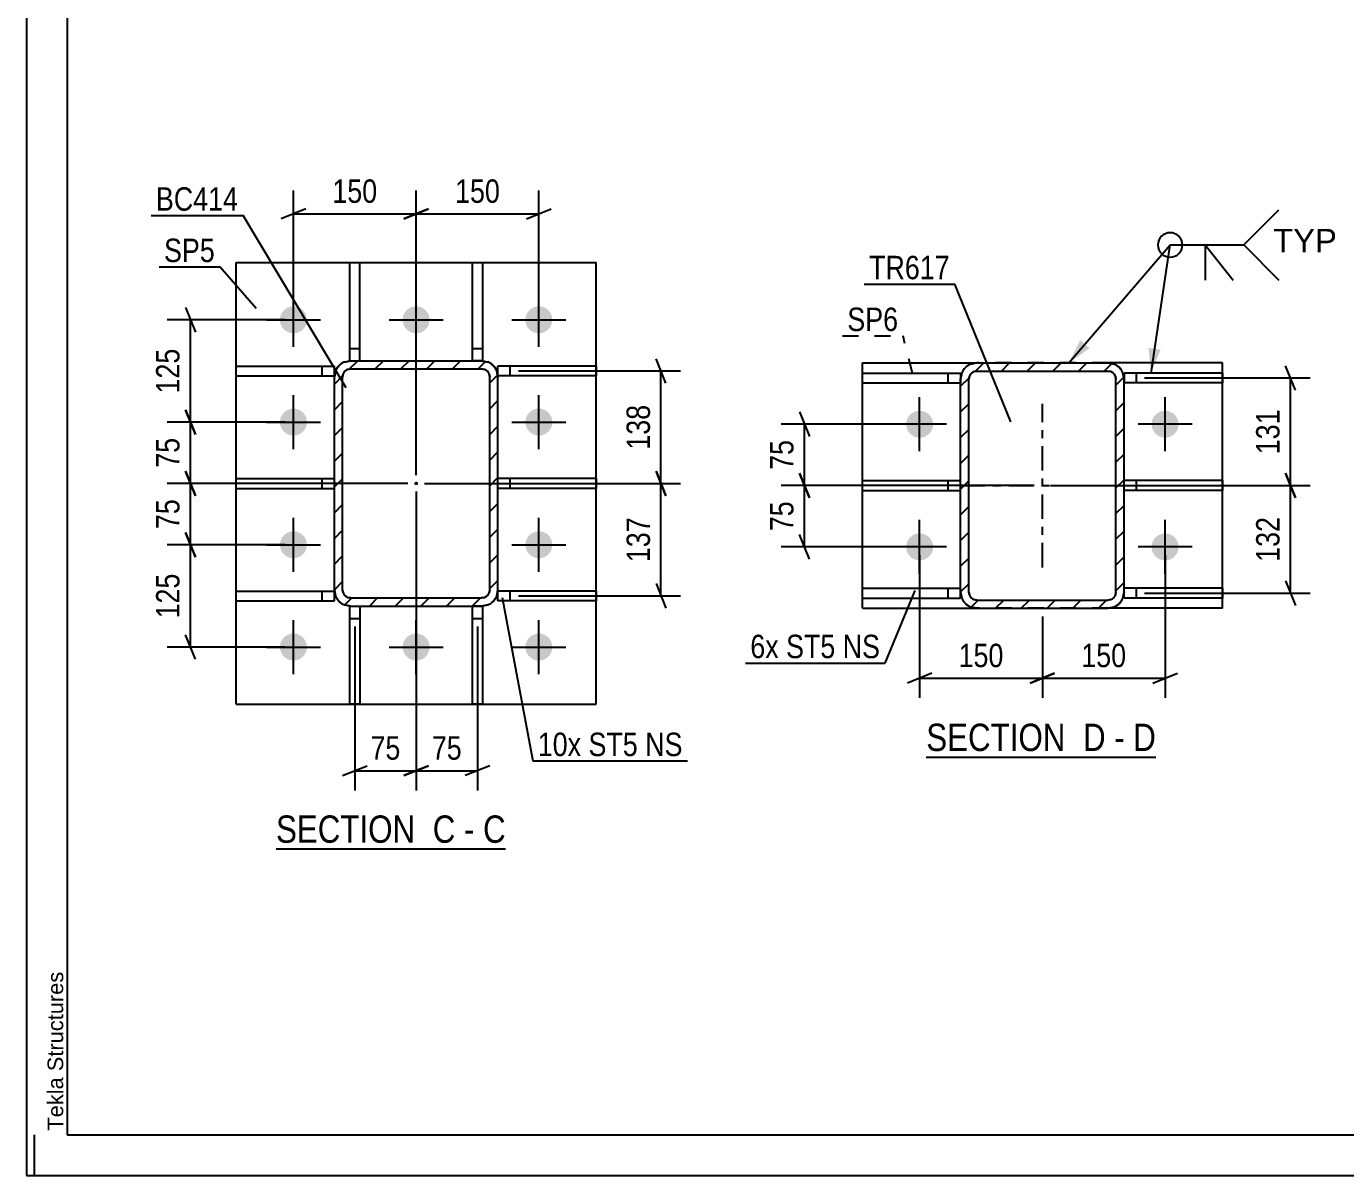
# Model space of a CAD drawing. Header units: millimetres. Extents: x -93 to 748, y -457 to 137.
# Drawn here: x -92.8 to 68.4, y -457 to -316.5 of the extents above; entities that cross this region are included whole.
import ezdxf

# ---------------------------------------------------------------- set-up
doc = ezdxf.new("R2010")
doc.units = ezdxf.units.MM
doc.linetypes.add('DXK_LINE_DOT2', pattern=[3.9198, 1.9599, -1.9599])
doc.linetypes.add('DXK_LINE_DOT3', pattern=[5.9187, 2.979, -0.9799, 0.9799, -0.9799])
doc.styles.add('Arial', font='ARIAL.TTF', dxfattribs={"height": 0.2})
doc.styles.add('Arial Narrow', font='ARIALN.TTF', dxfattribs={"height": 0.2})

# ---------------------------------------------------------------- blocks, each defined once
blk = doc.blocks.new('Unknown-761532223-1162')
at = {"color": 5, "linetype": 'Continuous'}
for p, q in [((-92.84, 136.96), (-92.84, -457.04)), ((-87.84, 131.96), (-87.84, -452.04)), ((-91.84, -457.04), (-91.84, -452.04)), ((-87.84, -452.04), (743.16, -452.04)), ((-92.84, -457.04), (748.16, -457.04))]:
    blk.add_line(p, q, dxfattribs=at)
at = {"color": 174, "linetype": 'Continuous', "style": 'Arial'}
blk.add_text('Tekla Structures', height=1.9102, rotation=90, dxfattribs=at).set_placement((-88.34, -451.54))
blk = doc.blocks.new('Unknown-761532223-14 - 4037')
at = {"color": 6, "linetype": 'Continuous'}
blk.add_line((-62.32, -417.1), (-34.25, -417.1), dxfattribs=at)
at = {"color": 0, "linetype": 'Continuous'}
for points in [[(-44.21, -416.35), (-44.21, -412.85), (-62.32, -412.85), (-62.32, -416.35)], [(-40.39, -416.35), (-40.39, -412.85), (-43.16, -412.85), (-43.16, -416.35)], [(-38.06, -416.35), (-38.06, -412.85), (-39.34, -412.85), (-39.34, -416.35)], [(-34.25, -416.35), (-34.25, -412.85), (-37.01, -412.85), (-37.01, -416.35)]]:
    blk.add_wipeout(points, dxfattribs=at)
at = {"color": 7, "linetype": 'Continuous', "style": 'Arial Narrow'}
for s, p in [('SECTION ', (-62.32, -416.35)), ('C', (-43.16, -416.35)), ('C', (-37.01, -416.35)), ('-', (-39.34, -416.35))]:
    blk.add_text(s, height=3.34, dxfattribs=at).set_placement(p)
blk = doc.blocks.new('Unknown-761532223-17 - 6185')
at = {"color": 6, "linetype": 'Continuous'}
blk.add_line((17.17, -405.88), (45.24, -405.88), dxfattribs=at)
at = {"color": 0, "linetype": 'Continuous'}
for points in [[(35.28, -405.13), (35.28, -401.63), (17.17, -401.63), (17.17, -405.13)], [(39.1, -405.13), (39.1, -401.63), (36.33, -401.63), (36.33, -405.13)], [(41.42, -405.13), (41.42, -401.63), (40.15, -401.63), (40.15, -405.13)], [(45.24, -405.13), (45.24, -401.63), (42.47, -401.63), (42.47, -405.13)]]:
    blk.add_wipeout(points, dxfattribs=at)
at = {"color": 7, "linetype": 'Continuous', "style": 'Arial Narrow'}
for s, p in [('SECTION ', (17.17, -405.13)), ('D', (36.33, -405.13)), ('D', (42.47, -405.13)), ('-', (40.15, -405.13))]:
    blk.add_text(s, height=3.34, dxfattribs=at).set_placement(p)
blk = doc.blocks.new('Part-761532223-4158 - 4037')
at = {"color": 2, "linetype": 'Continuous'}
for p, q in [((-23.19, -371.82), (-35.19, -371.82)), ((-23.19, -371.82), (-23.19, -373.02)), ((-23.19, -373.02), (-35.19, -373.02))]:
    blk.add_line(p, q, dxfattribs=at)
at = {"color": 7, "linetype": 'DXK_LINE_DOT2'}
for p, q in [((-35.19, -373.02), (-35.19, -371.82)), ((-33.69, -373.02), (-33.69, -371.82))]:
    blk.add_line(p, q, dxfattribs=at)
blk = doc.blocks.new('Bolt-761532223-4055 - 4037')
at = {"linetype": 'Continuous'}
for points in [[(-61.84, -352.42, -1), (-58.54, -352.42, -1)], [(-46.84, -352.42, -1), (-43.54, -352.42, -1)], [(-31.84, -352.42, -1), (-28.54, -352.42, -1)], [(-61.84, -364.92, -1), (-58.54, -364.92, -1)], [(-31.84, -364.92, -1), (-28.54, -364.92, -1)], [(-61.84, -379.92, -1), (-58.54, -379.92, -1)], [(-31.84, -379.92, -1), (-28.54, -379.92, -1)], [(-61.84, -392.42, -1), (-58.54, -392.42, -1)], [(-46.84, -392.42, -1), (-43.54, -392.42, -1)], [(-31.84, -392.42, -1), (-28.54, -392.42, -1)]]:
    blk.add_hatch(color=1, dxfattribs=at).paths.add_polyline_path(points)
at = {"color": 1, "linetype": 'Continuous'}
for p, q in [((-60.19, -355.72), (-60.19, -349.12)), ((-45.19, -355.72), (-45.19, -349.12)), ((-30.19, -355.72), (-30.19, -349.12)), ((-63.49, -352.42), (-56.89, -352.42)), ((-48.49, -352.42), (-41.89, -352.42)), ((-33.49, -352.42), (-26.89, -352.42)), ((-60.19, -368.22), (-60.19, -361.62)), ((-30.19, -368.22), (-30.19, -361.62)), ((-63.49, -364.92), (-56.89, -364.92)), ((-33.49, -364.92), (-26.89, -364.92)), ((-60.19, -383.22), (-60.19, -376.62)), ((-30.19, -383.22), (-30.19, -376.62)), ((-63.49, -379.92), (-56.89, -379.92)), ((-33.49, -379.92), (-26.89, -379.92)), ((-60.19, -395.72), (-60.19, -389.12)), ((-45.19, -395.72), (-45.19, -389.12)), ((-30.19, -395.72), (-30.19, -389.12)), ((-63.49, -392.42), (-56.89, -392.42)), ((-48.49, -392.42), (-41.89, -392.42)), ((-33.49, -392.42), (-26.89, -392.42))]:
    blk.add_line(p, q, dxfattribs=at)
blk = doc.blocks.new('Part-761532223-4153 - 4037')
at = {"color": 2, "linetype": 'Continuous'}
for p, q in [((-23.19, -358.07), (-35.19, -358.07)), ((-35.19, -359.27), (-35.19, -358.07)), ((-23.19, -359.27), (-35.19, -359.27)), ((-23.19, -358.07), (-23.19, -359.27))]:
    blk.add_line(p, q, dxfattribs=at)
at = {"color": 7, "linetype": 'DXK_LINE_DOT2'}
blk.add_line((-33.69, -359.27), (-33.69, -358.07), dxfattribs=at)
blk = doc.blocks.new('Part-761532223-4168 - 4037')
at = {"color": 2, "linetype": 'Continuous'}
for p, q in [((-67.19, -359.27), (-67.19, -358.07)), ((-67.19, -358.07), (-55.19, -358.07)), ((-67.19, -359.27), (-55.19, -359.27)), ((-55.19, -359.27), (-55.19, -358.07))]:
    blk.add_line(p, q, dxfattribs=at)
at = {"color": 7, "linetype": 'DXK_LINE_DOT2'}
blk.add_line((-56.69, -359.27), (-56.69, -358.07), dxfattribs=at)
blk = doc.blocks.new('Part-761532223-4096 - 4037')
at = {"color": 2, "linetype": 'Continuous'}
for p, q in [((-67.19, -399.42), (-67.19, -345.42)), ((-67.19, -345.42), (-23.19, -345.42)), ((-23.19, -399.42), (-23.19, -345.42)), ((-67.19, -399.42), (-23.19, -399.42))]:
    blk.add_line(p, q, dxfattribs=at)
blk = doc.blocks.new('Part-761532223-4148 - 4037')
at = {"color": 2, "linetype": 'Continuous'}
for p, q in [((-23.19, -385.57), (-35.19, -385.57)), ((-35.19, -386.77), (-35.19, -385.57)), ((-23.19, -386.77), (-35.19, -386.77)), ((-23.19, -385.57), (-23.19, -386.77))]:
    blk.add_line(p, q, dxfattribs=at)
at = {"color": 7, "linetype": 'DXK_LINE_DOT2'}
blk.add_line((-33.69, -386.77), (-33.69, -385.57), dxfattribs=at)
blk = doc.blocks.new('Part-761532223-4163 - 4037')
at = {"color": 2, "linetype": 'Continuous'}
for p, q in [((-67.19, -386.77), (-67.19, -385.57)), ((-67.19, -385.57), (-55.19, -385.57)), ((-67.19, -386.77), (-55.19, -386.77)), ((-55.19, -386.77), (-55.19, -385.57))]:
    blk.add_line(p, q, dxfattribs=at)
at = {"color": 7, "linetype": 'DXK_LINE_DOT2'}
blk.add_line((-56.69, -386.77), (-56.69, -385.57), dxfattribs=at)
blk = doc.blocks.new('Part-761532223-4173 - 4037')
at = {"color": 2, "linetype": 'Continuous'}
for p, q in [((-67.19, -373.02), (-67.19, -371.82)), ((-67.19, -371.82), (-55.19, -371.82)), ((-67.19, -373.02), (-55.19, -373.02))]:
    blk.add_line(p, q, dxfattribs=at)
at = {"color": 7, "linetype": 'DXK_LINE_DOT2'}
for p, q in [((-56.69, -373.02), (-56.69, -371.82)), ((-55.19, -373.02), (-55.19, -371.82))]:
    blk.add_line(p, q, dxfattribs=at)
blk = doc.blocks.new('Part-761532223-4178 - 4037')
at = {"color": 2, "linetype": 'Continuous'}
for p, q in [((-53.29, -357.42), (-53.29, -345.42)), ((-53.29, -345.42), (-52.09, -345.42)), ((-52.09, -357.42), (-52.09, -345.42)), ((-53.29, -357.42), (-53.19, -357.42))]:
    blk.add_line(p, q, dxfattribs=at)
at = {"color": 7, "linetype": 'DXK_LINE_DOT2'}
for p, q in [((-53.29, -355.92), (-52.09, -355.92)), ((-53.19, -357.42), (-52.09, -357.42))]:
    blk.add_line(p, q, dxfattribs=at)
blk = doc.blocks.new('Part-761532223-4183 - 4037')
at = {"color": 2, "linetype": 'Continuous'}
for p, q in [((-38.29, -357.42), (-38.29, -345.42)), ((-38.29, -345.42), (-37.09, -345.42)), ((-37.09, -345.42), (-37.09, -357.42)), ((-37.09, -357.42), (-37.19, -357.42))]:
    blk.add_line(p, q, dxfattribs=at)
at = {"color": 7, "linetype": 'DXK_LINE_DOT2'}
for p, q in [((-38.29, -355.92), (-37.09, -355.92)), ((-37.19, -357.42), (-38.29, -357.42))]:
    blk.add_line(p, q, dxfattribs=at)
blk = doc.blocks.new('Part-761532223-4188 - 4037')
at = {"color": 2, "linetype": 'Continuous'}
for p, q in [((-53.29, -399.42), (-53.29, -387.42)), ((-53.29, -387.42), (-53.19, -387.42)), ((-52.09, -387.42), (-52.09, -399.42)), ((-52.09, -399.42), (-53.29, -399.42))]:
    blk.add_line(p, q, dxfattribs=at)
at = {"color": 7, "linetype": 'DXK_LINE_DOT2'}
for p, q in [((-53.29, -387.42), (-52.09, -387.42)), ((-53.29, -388.92), (-52.09, -388.92))]:
    blk.add_line(p, q, dxfattribs=at)
blk = doc.blocks.new('Part-761532223-4193 - 4037')
at = {"color": 2, "linetype": 'Continuous'}
for p, q in [((-38.29, -399.42), (-38.29, -387.42)), ((-37.19, -387.42), (-37.09, -387.42)), ((-37.09, -387.42), (-37.09, -399.42)), ((-37.09, -399.42), (-38.29, -399.42))]:
    blk.add_line(p, q, dxfattribs=at)
at = {"color": 7, "linetype": 'DXK_LINE_DOT2'}
for p, q in [((-37.09, -387.42), (-38.29, -387.42)), ((-38.29, -388.92), (-37.09, -388.92))]:
    blk.add_line(p, q, dxfattribs=at)
blk = doc.blocks.new('Part-761532223-4214 - 4037')
at = {"linetype": 'Continuous'}
h = blk.add_hatch(dxfattribs=at)
h.set_pattern_fill('', scale=0.7, style=0, pattern_type=0)
h.set_pattern_definition([(45, (-55.1881, -385.4234), (-1.57154, 1.57154), [])])
h.paths.add_polyline_path([(-55.19, -359.42), (-55.19, -385.42), (-55.04, -386.19), (-54.6, -386.84), (-53.95, -387.27), (-53.19, -387.42), (-37.19, -387.42), (-36.42, -387.27), (-35.77, -386.84), (-35.34, -386.19), (-35.19, -385.42), (-35.19, -359.42), (-35.34, -358.66), (-35.77, -358.01), (-36.42, -357.58), (-37.19, -357.42), (-53.19, -357.42), (-53.95, -357.58), (-54.6, -358.01), (-55.04, -358.66)])
h.paths.add_polyline_path([(-53.9, -358.72), (-53.57, -358.5), (-53.19, -358.42), (-37.19, -358.42), (-36.81, -358.5), (-36.48, -358.72), (-36.26, -359.04), (-36.19, -359.42), (-36.19, -385.42), (-36.26, -385.81), (-36.48, -386.13), (-36.81, -386.35), (-37.19, -386.42), (-53.19, -386.42), (-53.57, -386.35), (-53.9, -386.13), (-54.11, -385.81), (-54.19, -385.42), (-54.19, -359.42), (-54.11, -359.04)])
blk.add_hatch(color=30, dxfattribs=at).paths.add_polyline_path([(-45.19, -372.52, -1), (-45.19, -372.32, -1)])
at = {"color": 7, "linetype": 'DXK_LINE_DOT2'}
for p, q in [((-53.95, -357.58), (-53.19, -357.42)), ((-53.19, -357.42), (-37.19, -357.42)), ((-37.19, -357.42), (-36.42, -357.58)), ((-55.19, -359.42), (-55.04, -358.66)), ((-55.19, -385.42), (-55.19, -359.42)), ((-54.11, -359.04), (-54.19, -359.42)), ((-54.19, -385.42), (-54.19, -359.42)), ((-53.19, -358.42), (-53.57, -358.5)), ((-53.19, -358.42), (-37.19, -358.42)), ((-36.81, -358.5), (-37.19, -358.42)), ((-36.19, -359.42), (-36.26, -359.04)), ((-36.19, -385.42), (-36.19, -359.42)), ((-35.34, -358.66), (-35.19, -359.42)), ((-35.19, -385.42), (-35.19, -359.42)), ((-55.04, -386.19), (-55.19, -385.42)), ((-54.19, -385.42), (-54.11, -385.81)), ((-36.26, -385.81), (-36.19, -385.42)), ((-35.19, -385.42), (-35.34, -386.19)), ((-53.57, -386.35), (-53.19, -386.42)), ((-53.19, -386.42), (-37.19, -386.42)), ((-37.19, -386.42), (-36.81, -386.35)), ((-53.19, -387.42), (-53.95, -387.27)), ((-53.19, -387.42), (-37.19, -387.42)), ((-36.42, -387.27), (-37.19, -387.42))]:
    blk.add_line(p, q, dxfattribs=at)
at = {"color": 2, "linetype": 'Continuous'}
for p, q in [((-53.19, -357.42), (-53.95, -357.58)), ((-53.19, -357.42), (-37.19, -357.42)), ((-36.42, -357.58), (-37.19, -357.42)), ((-55.04, -358.66), (-55.19, -359.42)), ((-55.19, -385.42), (-55.19, -359.42)), ((-54.19, -359.42), (-54.11, -359.04)), ((-54.19, -385.42), (-54.19, -359.42)), ((-53.57, -358.5), (-53.19, -358.42)), ((-53.19, -358.42), (-37.19, -358.42)), ((-37.19, -358.42), (-36.81, -358.5)), ((-36.26, -359.04), (-36.19, -359.42)), ((-36.19, -385.42), (-36.19, -359.42)), ((-35.19, -359.42), (-35.34, -358.66)), ((-35.19, -385.42), (-35.19, -359.42)), ((-55.19, -385.42), (-55.04, -386.19)), ((-54.11, -385.81), (-54.19, -385.42)), ((-36.19, -385.42), (-36.26, -385.81)), ((-35.34, -386.19), (-35.19, -385.42)), ((-53.19, -386.42), (-53.57, -386.35)), ((-53.19, -386.42), (-37.19, -386.42)), ((-36.81, -386.35), (-37.19, -386.42)), ((-53.95, -387.27), (-53.19, -387.42)), ((-53.19, -387.42), (-37.19, -387.42)), ((-37.19, -387.42), (-36.42, -387.27))]:
    blk.add_line(p, q, dxfattribs=at)
at = {"color": 30, "linetype": 'DXK_LINE_DOT3'}
blk.add_line((-45.19, -372.42), (-45.19, -372.42), dxfattribs=at)
at = {"color": 30, "linetype": 'Continuous'}
blk.add_circle((-45.19, -372.42), 0.1, dxfattribs=at)
at = {"color": 7, "linetype": 'DXK_LINE_DOT2'}
for centre, radius, start, end in [((-53.19, -359.42), 2, 112.5, 157.5), ((-37.19, -359.42), 2, 22.5, 67.5), ((-53.19, -359.42), 1, 112.5, 157.5), ((-37.19, -359.42), 1, 22.5, 67.5), ((-53.19, -385.42), 2, 202.5, 247.5), ((-53.19, -385.42), 1, 202.5, 247.5), ((-37.19, -385.42), 1, 292.5, 337.5), ((-37.19, -385.42), 2, 292.5, 337.5)]:
    blk.add_arc(centre, radius, start, end, dxfattribs=at)
at = {"color": 2, "linetype": 'Continuous'}
for centre, radius, start, end in [((-53.19, -359.42), 2, 112.5, 157.5), ((-37.19, -359.42), 2, 22.5, 67.5), ((-53.19, -359.42), 1, 112.5, 157.5), ((-37.19, -359.42), 1, 22.5, 67.5), ((-53.19, -385.42), 2, 202.5, 247.5), ((-53.19, -385.42), 1, 202.5, 247.5), ((-37.19, -385.42), 1, 292.5, 337.5), ((-37.19, -385.42), 2, 292.5, 337.5)]:
    blk.add_arc(centre, radius, start, end, dxfattribs=at)
blk = doc.blocks.new('Part-761532223-6297 - 6185')
at = {"color": 2, "linetype": 'Continuous'}
for p, q in [((53.36, -358.93), (41.36, -358.93)), ((41.36, -358.93), (41.36, -359.68)), ((53.36, -358.93), (53.36, -360.13)), ((53.36, -360.13), (41.36, -360.13))]:
    blk.add_line(p, q, dxfattribs=at)
at = {"color": 7, "linetype": 'DXK_LINE_DOT2'}
for p, q in [((42.86, -360.13), (42.86, -358.93)), ((41.36, -359.68), (41.36, -360.13))]:
    blk.add_line(p, q, dxfattribs=at)
blk = doc.blocks.new('Part-761532223-6312 - 6185')
at = {"color": 2, "linetype": 'Continuous'}
for p, q in [((9.36, -360.13), (9.36, -358.93)), ((9.36, -358.93), (21.36, -358.93)), ((21.36, -358.93), (21.36, -359.68)), ((9.36, -360.13), (21.36, -360.13))]:
    blk.add_line(p, q, dxfattribs=at)
at = {"color": 7, "linetype": 'DXK_LINE_DOT2'}
for p, q in [((19.86, -360.13), (19.86, -358.93)), ((21.36, -359.68), (21.36, -360.13))]:
    blk.add_line(p, q, dxfattribs=at)
blk = doc.blocks.new('Part-761532223-6292 - 6185')
at = {"color": 2, "linetype": 'Continuous'}
for p, q in [((53.36, -385.23), (41.36, -385.23)), ((53.36, -385.23), (53.36, -386.43)), ((41.36, -386.43), (41.36, -385.68)), ((53.36, -386.43), (41.36, -386.43))]:
    blk.add_line(p, q, dxfattribs=at)
at = {"color": 7, "linetype": 'DXK_LINE_DOT2'}
for p, q in [((41.36, -385.68), (41.36, -385.23)), ((42.86, -386.43), (42.86, -385.23))]:
    blk.add_line(p, q, dxfattribs=at)
blk = doc.blocks.new('Part-761532223-6276 - 6185')
at = {"color": 2, "linetype": 'Continuous'}
for p, q in [((9.36, -387.68), (9.36, -357.68)), ((9.36, -357.68), (23.36, -357.68)), ((53.36, -357.68), (39.36, -357.68)), ((53.36, -387.68), (53.36, -357.68)), ((9.36, -387.68), (23.36, -387.68)), ((53.36, -387.68), (39.36, -387.68))]:
    blk.add_line(p, q, dxfattribs=at)
at = {"color": 7, "linetype": 'DXK_LINE_DOT2'}
for p, q in [((39.36, -357.68), (23.36, -357.68)), ((39.36, -387.68), (23.36, -387.68))]:
    blk.add_line(p, q, dxfattribs=at)
blk = doc.blocks.new('Part-761532223-6302 - 6185')
at = {"color": 2, "linetype": 'Continuous'}
for p, q in [((53.36, -372.08), (41.36, -372.08)), ((53.36, -372.08), (53.36, -373.28)), ((53.36, -373.28), (41.36, -373.28))]:
    blk.add_line(p, q, dxfattribs=at)
at = {"color": 7, "linetype": 'DXK_LINE_DOT2'}
for p, q in [((41.36, -373.28), (41.36, -372.08)), ((42.86, -373.28), (42.86, -372.08))]:
    blk.add_line(p, q, dxfattribs=at)
blk = doc.blocks.new('Part-761532223-6307 - 6185')
at = {"color": 2, "linetype": 'Continuous'}
for p, q in [((9.36, -386.43), (9.36, -385.23)), ((9.36, -385.23), (21.36, -385.23)), ((9.36, -386.43), (21.36, -386.43)), ((21.36, -386.43), (21.36, -385.68))]:
    blk.add_line(p, q, dxfattribs=at)
at = {"color": 7, "linetype": 'DXK_LINE_DOT2'}
for p, q in [((19.86, -386.43), (19.86, -385.23)), ((21.36, -385.68), (21.36, -385.23))]:
    blk.add_line(p, q, dxfattribs=at)
blk = doc.blocks.new('Part-761532223-6317 - 6185')
at = {"color": 2, "linetype": 'Continuous'}
for p, q in [((9.36, -373.28), (9.36, -372.08)), ((9.36, -372.08), (21.36, -372.08)), ((9.36, -373.28), (21.36, -373.28))]:
    blk.add_line(p, q, dxfattribs=at)
at = {"color": 7, "linetype": 'DXK_LINE_DOT2'}
for p, q in [((19.86, -373.28), (19.86, -372.08)), ((21.36, -373.28), (21.36, -372.08))]:
    blk.add_line(p, q, dxfattribs=at)
blk = doc.blocks.new('Part-761532223-6323 - 6185')
at = {"linetype": 'Continuous'}
h = blk.add_hatch(dxfattribs=at)
h.set_pattern_fill('', scale=0.7, style=0, pattern_type=0)
h.set_pattern_definition([(45, (21.3604, -385.6786), (-1.57154, 1.57154), [])])
h.paths.add_polyline_path([(21.36, -359.68), (21.36, -385.68), (21.51, -386.44), (21.95, -387.09), (22.6, -387.53), (23.36, -387.68), (39.36, -387.68), (40.13, -387.53), (40.77, -387.09), (41.21, -386.44), (41.36, -385.68), (41.36, -359.68), (41.21, -358.91), (40.77, -358.26), (40.13, -357.83), (39.36, -357.68), (23.36, -357.68), (22.6, -357.83), (21.95, -358.26), (21.51, -358.91)])
h.paths.add_polyline_path([(22.65, -358.97), (22.98, -358.75), (23.36, -358.68), (39.36, -358.68), (39.74, -358.75), (40.07, -358.97), (40.28, -359.3), (40.36, -359.68), (40.36, -385.68), (40.28, -386.06), (40.07, -386.39), (39.74, -386.6), (39.36, -386.68), (23.36, -386.68), (22.98, -386.6), (22.65, -386.39), (22.44, -386.06), (22.36, -385.68), (22.36, -359.68), (22.44, -359.3)])
at = {"color": 7, "linetype": 'DXK_LINE_DOT2'}
for p, q in [((22.6, -357.83), (23.36, -357.68)), ((23.36, -357.68), (39.36, -357.68)), ((39.36, -357.68), (40.13, -357.83)), ((21.36, -359.68), (21.51, -358.91)), ((22.44, -359.3), (22.36, -359.68)), ((23.36, -358.68), (22.98, -358.75)), ((23.36, -358.68), (39.36, -358.68)), ((39.74, -358.75), (39.36, -358.68)), ((40.36, -359.68), (40.28, -359.3)), ((41.21, -358.91), (41.36, -359.68)), ((21.36, -385.68), (21.36, -359.68)), ((22.36, -385.68), (22.36, -359.68)), ((40.36, -385.68), (40.36, -359.68)), ((41.36, -385.68), (41.36, -359.68)), ((21.51, -386.44), (21.36, -385.68)), ((22.36, -385.68), (22.44, -386.06)), ((22.98, -386.6), (23.36, -386.68)), ((23.36, -386.68), (39.36, -386.68)), ((39.36, -386.68), (39.74, -386.6)), ((40.28, -386.06), (40.36, -385.68)), ((41.36, -385.68), (41.21, -386.44)), ((23.36, -387.68), (22.6, -387.53)), ((23.36, -387.68), (39.36, -387.68)), ((40.13, -387.53), (39.36, -387.68))]:
    blk.add_line(p, q, dxfattribs=at)
at = {"color": 2, "linetype": 'Continuous'}
for p, q in [((23.36, -357.68), (22.6, -357.83)), ((23.36, -357.68), (39.36, -357.68)), ((40.13, -357.83), (39.36, -357.68)), ((21.51, -358.91), (21.36, -359.68)), ((22.36, -359.68), (22.44, -359.3)), ((22.98, -358.75), (23.36, -358.68)), ((23.36, -358.68), (39.36, -358.68)), ((39.36, -358.68), (39.74, -358.75)), ((40.28, -359.3), (40.36, -359.68)), ((41.36, -359.68), (41.21, -358.91)), ((21.36, -385.68), (21.36, -359.68)), ((22.36, -385.68), (22.36, -359.68)), ((40.36, -385.68), (40.36, -359.68)), ((41.36, -385.68), (41.36, -359.68)), ((21.36, -385.68), (21.51, -386.44)), ((22.44, -386.06), (22.36, -385.68)), ((23.36, -386.68), (22.98, -386.6)), ((23.36, -386.68), (39.36, -386.68)), ((39.74, -386.6), (39.36, -386.68)), ((40.36, -385.68), (40.28, -386.06)), ((41.21, -386.44), (41.36, -385.68)), ((22.6, -387.53), (23.36, -387.68)), ((23.36, -387.68), (39.36, -387.68)), ((39.36, -387.68), (40.13, -387.53))]:
    blk.add_line(p, q, dxfattribs=at)
at = {"color": 7, "linetype": 'DXK_LINE_DOT3'}
for p, q in [((31.36, -382.68), (31.36, -362.68)), ((21.36, -372.68), (41.36, -372.68))]:
    blk.add_line(p, q, dxfattribs=at)
at = {"color": 7, "linetype": 'DXK_LINE_DOT2'}
for centre, radius, start, end in [((23.36, -359.68), 2, 112.5, 157.5), ((39.36, -359.68), 2, 22.5, 67.5), ((23.36, -359.68), 1, 112.5, 157.5), ((39.36, -359.68), 1, 22.5, 67.5), ((23.36, -385.68), 2, 202.5, 247.5), ((23.36, -385.68), 1, 202.5, 247.5), ((39.36, -385.68), 1, 292.5, 337.5), ((39.36, -385.68), 2, 292.5, 337.5)]:
    blk.add_arc(centre, radius, start, end, dxfattribs=at)
at = {"color": 2, "linetype": 'Continuous'}
for centre, radius, start, end in [((23.36, -359.68), 2, 112.5, 157.5), ((39.36, -359.68), 2, 22.5, 67.5), ((23.36, -359.68), 1, 112.5, 157.5), ((39.36, -359.68), 1, 22.5, 67.5), ((23.36, -385.68), 2, 202.5, 247.5), ((23.36, -385.68), 1, 202.5, 247.5), ((39.36, -385.68), 1, 292.5, 337.5), ((39.36, -385.68), 2, 292.5, 337.5)]:
    blk.add_arc(centre, radius, start, end, dxfattribs=at)
blk = doc.blocks.new('Bolt-761532223-6338 - 6185')
at = {"linetype": 'Continuous'}
for points in [[(14.71, -365.18, -1), (18.01, -365.18, -1)], [(44.71, -365.18, -1), (48.01, -365.18, -1)], [(14.71, -380.18, -1), (18.01, -380.18, -1)], [(44.71, -380.18, -1), (48.01, -380.18, -1)]]:
    blk.add_hatch(color=1, dxfattribs=at).paths.add_polyline_path(points)
at = {"color": 1, "linetype": 'Continuous'}
for p, q in [((16.36, -368.48), (16.36, -361.88)), ((46.36, -368.48), (46.36, -361.88)), ((19.66, -365.18), (13.06, -365.18)), ((49.66, -365.18), (43.06, -365.18)), ((16.36, -383.48), (16.36, -376.88)), ((46.36, -383.48), (46.36, -376.88)), ((19.66, -380.18), (13.06, -380.18)), ((49.66, -380.18), (43.06, -380.18))]:
    blk.add_line(p, q, dxfattribs=at)
blk = doc.blocks.new('StraightDimension-761532223-27047 - 4037')
at = {"color": 7, "linetype": 'Continuous'}
for p, q in [((-45.19, -373.42), (-45.19, -409.94)), ((-37.69, -389.92), (-37.69, -409.94)), ((-46.69, -408.14), (-43.69, -406.94)), ((-45.19, -407.54), (-37.69, -407.54)), ((-36.19, -406.94), (-39.19, -408.14))]:
    blk.add_line(p, q, dxfattribs=at)
at = {"color": 0}
blk.add_wipeout([(-39.01, -406.79), (-39.01, -402.59), (-43.87, -402.59), (-43.87, -406.79)], dxfattribs=at)
at = {"color": 3, "style": 'Arial Narrow'}
blk.add_text('75', height=2.863, dxfattribs=at).set_placement((-43.27, -406.19))
blk = doc.blocks.new('StraightDimension-761532223-26896 - 4037')
at = {"color": 7, "linetype": 'Continuous'}
for p, q in [((-73.37, -363.42), (-72.17, -366.42)), ((-61.19, -364.92), (-75.62, -364.92)), ((-72.77, -372.42), (-72.77, -364.92)), ((-46.19, -372.42), (-75.62, -372.42)), ((-72.17, -373.92), (-73.37, -370.92))]:
    blk.add_line(p, q, dxfattribs=at)
at = {"color": 0}
blk.add_wipeout([(-73.52, -366.25), (-77.72, -366.25), (-77.72, -371.1), (-73.52, -371.1)], dxfattribs=at)
at = {"color": 3, "style": 'Arial Narrow'}
blk.add_text('75', height=2.863, rotation=90.0002, dxfattribs=at).set_placement((-74.12, -370.5))
blk = doc.blocks.new('StraightDimension-761532223-27123 - 4037')
at = {"color": 7, "linetype": 'Continuous'}
for p, q in [((-44.19, -372.42), (-12.86, -372.42)), ((-14.66, -373.92), (-15.86, -370.92)), ((-15.26, -386.17), (-15.26, -372.42)), ((-15.86, -384.67), (-14.66, -387.67)), ((-32.69, -386.17), (-12.86, -386.17))]:
    blk.add_line(p, q, dxfattribs=at)
at = {"color": 0}
blk.add_wipeout([(-16.01, -375.96), (-20.21, -375.96), (-20.21, -382.64), (-16.01, -382.64)], dxfattribs=at)
at = {"color": 3, "style": 'Arial Narrow'}
blk.add_text('137', height=2.863, rotation=90.0002, dxfattribs=at).set_placement((-16.61, -382.04))
blk = doc.blocks.new('StraightDimension-761532223-26898 - 4037')
at = {"color": 7, "linetype": 'Continuous'}
for p, q in [((-73.37, -378.42), (-72.17, -381.42)), ((-61.19, -379.92), (-75.62, -379.92)), ((-72.77, -392.42), (-72.77, -379.92)), ((-72.17, -393.92), (-73.37, -390.92)), ((-61.19, -392.42), (-75.62, -392.42))]:
    blk.add_line(p, q, dxfattribs=at)
at = {"color": 0}
blk.add_wipeout([(-73.52, -382.83), (-77.72, -382.83), (-77.72, -389.52), (-73.52, -389.52)], dxfattribs=at)
at = {"color": 3, "style": 'Arial Narrow'}
blk.add_text('125', height=2.863, rotation=90.0002, dxfattribs=at).set_placement((-74.12, -388.92))
blk = doc.blocks.new('StraightDimension-761532223-26820 - 4037')
at = {"color": 7, "linetype": 'Continuous'}
for p, q in [((-45.19, -371.42), (-45.19, -336.62)), ((-30.19, -351.42), (-30.19, -336.62)), ((-43.69, -338.87), (-46.69, -340.07)), ((-45.19, -339.47), (-30.19, -339.47)), ((-31.69, -340.07), (-28.69, -338.87))]:
    blk.add_line(p, q, dxfattribs=at)
at = {"color": 0}
blk.add_wipeout([(-34.35, -338.72), (-34.35, -334.52), (-41.03, -334.52), (-41.03, -338.72)], dxfattribs=at)
at = {"color": 3, "style": 'Arial Narrow'}
blk.add_text('150', height=2.863, dxfattribs=at).set_placement((-40.43, -338.12))
blk = doc.blocks.new('StraightDimension-761532223-26821 - 4037')
at = {"color": 7, "linetype": 'Continuous'}
for p, q in [((-60.19, -351.42), (-60.19, -336.62)), ((-45.19, -371.42), (-45.19, -336.62)), ((-58.69, -338.87), (-61.69, -340.07)), ((-60.19, -339.47), (-45.19, -339.47)), ((-46.69, -340.07), (-43.69, -338.87))]:
    blk.add_line(p, q, dxfattribs=at)
at = {"color": 0}
blk.add_wipeout([(-49.35, -338.72), (-49.35, -334.52), (-56.03, -334.52), (-56.03, -338.72)], dxfattribs=at)
at = {"color": 3, "style": 'Arial Narrow'}
blk.add_text('150', height=2.863, dxfattribs=at).set_placement((-55.43, -338.12))
blk = doc.blocks.new('StraightDimension-761532223-26895 - 4037')
at = {"color": 7, "linetype": 'Continuous'}
for p, q in [((-73.37, -350.92), (-72.17, -353.92)), ((-61.19, -352.42), (-75.62, -352.42)), ((-72.77, -364.92), (-72.77, -352.42)), ((-72.17, -366.42), (-73.37, -363.42)), ((-61.19, -364.92), (-75.62, -364.92))]:
    blk.add_line(p, q, dxfattribs=at)
at = {"color": 0}
blk.add_wipeout([(-73.52, -355.33), (-77.72, -355.33), (-77.72, -362.02), (-73.52, -362.02)], dxfattribs=at)
at = {"color": 3, "style": 'Arial Narrow'}
blk.add_text('125', height=2.863, rotation=90.0002, dxfattribs=at).set_placement((-74.12, -361.42))
blk = doc.blocks.new('StraightDimension-761532223-26897 - 4037')
at = {"color": 7, "linetype": 'Continuous'}
for p, q in [((-46.19, -372.42), (-75.62, -372.42)), ((-73.37, -370.92), (-72.17, -373.92)), ((-72.77, -379.92), (-72.77, -372.42)), ((-72.17, -381.42), (-73.37, -378.42)), ((-61.19, -379.92), (-75.62, -379.92))]:
    blk.add_line(p, q, dxfattribs=at)
at = {"color": 0}
blk.add_wipeout([(-73.52, -373.75), (-77.72, -373.75), (-77.72, -378.6), (-73.52, -378.6)], dxfattribs=at)
at = {"color": 3, "style": 'Arial Narrow'}
blk.add_text('75', height=2.863, rotation=90.0002, dxfattribs=at).set_placement((-74.12, -378))
blk = doc.blocks.new('StraightDimension-761532223-27048 - 4037')
at = {"color": 7, "linetype": 'Continuous'}
for p, q in [((-45.19, -373.42), (-45.19, -409.94)), ((-52.69, -389.92), (-52.69, -409.94)), ((-54.19, -408.14), (-51.19, -406.94)), ((-52.69, -407.54), (-45.19, -407.54)), ((-43.69, -406.94), (-46.69, -408.14))]:
    blk.add_line(p, q, dxfattribs=at)
at = {"color": 0}
blk.add_wipeout([(-46.51, -406.79), (-46.51, -402.59), (-51.37, -402.59), (-51.37, -406.79)], dxfattribs=at)
at = {"color": 3, "style": 'Arial Narrow'}
blk.add_text('75', height=2.863, dxfattribs=at).set_placement((-50.77, -406.19))
blk = doc.blocks.new('StraightDimension-761532223-27122 - 4037')
at = {"color": 7, "linetype": 'Continuous'}
for p, q in [((-14.66, -360.17), (-15.86, -357.17)), ((-32.69, -358.67), (-12.86, -358.67)), ((-15.26, -372.42), (-15.26, -358.67)), ((-44.19, -372.42), (-12.86, -372.42)), ((-15.86, -370.92), (-14.66, -373.92))]:
    blk.add_line(p, q, dxfattribs=at)
at = {"color": 0}
blk.add_wipeout([(-16.01, -362.21), (-20.21, -362.21), (-20.21, -368.89), (-16.01, -368.89)], dxfattribs=at)
at = {"color": 3, "style": 'Arial Narrow'}
blk.add_text('138', height=2.863, rotation=90.0002, dxfattribs=at).set_placement((-16.61, -368.29))
blk = doc.blocks.new('StraightDimension-761532223-16456 - 6185')
at = {"color": 7, "linetype": 'Continuous'}
for p, q in [((62.3, -374.18), (61.1, -371.18)), ((32.36, -372.68), (64.1, -372.68)), ((61.7, -385.83), (61.7, -372.68)), ((61.1, -384.33), (62.3, -387.33)), ((43.86, -385.83), (64.1, -385.83))]:
    blk.add_line(p, q, dxfattribs=at)
at = {"color": 0}
blk.add_wipeout([(60.95, -375.91), (56.75, -375.91), (56.75, -382.6), (60.95, -382.6)], dxfattribs=at)
at = {"color": 3, "style": 'Arial Narrow'}
blk.add_text('132', height=2.863, rotation=90.0002, dxfattribs=at).set_placement((60.35, -382))
blk = doc.blocks.new('StraightDimension-761532223-16297 - 6185')
at = {"color": 7, "linetype": 'Continuous'}
for p, q in [((1.68, -363.68), (2.88, -366.68)), ((15.36, -365.18), (-0.57, -365.18)), ((2.28, -372.68), (2.28, -365.18)), ((2.88, -374.18), (1.68, -371.18)), ((30.36, -372.68), (-0.57, -372.68))]:
    blk.add_line(p, q, dxfattribs=at)
at = {"color": 0}
blk.add_wipeout([(1.53, -366.5), (-2.67, -366.5), (-2.67, -371.36), (1.53, -371.36)], dxfattribs=at)
at = {"color": 3, "style": 'Arial Narrow'}
blk.add_text('75', height=2.863, rotation=90.0002, dxfattribs=at).set_placement((0.93, -370.76))
blk = doc.blocks.new('StraightDimension-761532223-16298 - 6185')
at = {"color": 7, "linetype": 'Continuous'}
for p, q in [((1.68, -371.18), (2.88, -374.18)), ((30.36, -372.68), (-0.57, -372.68)), ((2.28, -380.18), (2.28, -372.68)), ((2.88, -381.68), (1.68, -378.68)), ((15.36, -380.18), (-0.57, -380.18))]:
    blk.add_line(p, q, dxfattribs=at)
at = {"color": 0}
blk.add_wipeout([(1.53, -374), (-2.67, -374), (-2.67, -378.86), (1.53, -378.86)], dxfattribs=at)
at = {"color": 3, "style": 'Arial Narrow'}
blk.add_text('75', height=2.863, rotation=90.0002, dxfattribs=at).set_placement((0.93, -378.26))
blk = doc.blocks.new('StraightDimension-761532223-16455 - 6185')
at = {"color": 7, "linetype": 'Continuous'}
for p, q in [((43.86, -359.53), (64.1, -359.53)), ((62.3, -361.03), (61.1, -358.03)), ((61.7, -372.68), (61.7, -359.53)), ((61.1, -371.18), (62.3, -374.18)), ((32.36, -372.68), (64.1, -372.68))]:
    blk.add_line(p, q, dxfattribs=at)
at = {"color": 0}
blk.add_wipeout([(60.95, -362.76), (56.75, -362.76), (56.75, -369.45), (60.95, -369.45)], dxfattribs=at)
at = {"color": 3, "style": 'Arial Narrow'}
blk.add_text('131', height=2.863, rotation=90.0002, dxfattribs=at).set_placement((60.35, -368.85))
blk = doc.blocks.new('StraightDimension-761532223-31374 - 6185')
at = {"color": 7, "linetype": 'Continuous'}
for p, q in [((46.36, -381.18), (46.36, -398.63)), ((31.36, -388.68), (31.36, -398.63)), ((32.86, -395.63), (29.86, -396.83)), ((31.36, -396.23), (46.36, -396.23)), ((44.86, -396.83), (47.86, -395.63))]:
    blk.add_line(p, q, dxfattribs=at)
at = {"color": 0}
blk.add_wipeout([(42.2, -395.48), (42.2, -391.28), (35.52, -391.28), (35.52, -395.48)], dxfattribs=at)
at = {"color": 3, "style": 'Arial Narrow'}
blk.add_text('150', height=2.863, dxfattribs=at).set_placement((36.12, -394.88))
blk = doc.blocks.new('StraightDimension-761532223-31375 - 6185')
at = {"color": 7, "linetype": 'Continuous'}
for p, q in [((16.36, -381.18), (16.36, -398.63)), ((31.36, -388.68), (31.36, -398.63)), ((17.86, -395.63), (14.86, -396.83)), ((16.36, -396.23), (31.36, -396.23)), ((29.86, -396.83), (32.86, -395.63))]:
    blk.add_line(p, q, dxfattribs=at)
at = {"color": 0}
blk.add_wipeout([(27.2, -395.48), (27.2, -391.28), (20.52, -391.28), (20.52, -395.48)], dxfattribs=at)
at = {"color": 3, "style": 'Arial Narrow'}
blk.add_text('150', height=2.863, dxfattribs=at).set_placement((21.12, -394.88))
blk = doc.blocks.new('Mark-761532223-4092 - 4037')
at = {"color": 0}
blk.add_wipeout([(-69.8, -345.36), (-69.8, -342.36), (-76.01, -342.36), (-76.01, -345.36)], dxfattribs=at)
blk.add_wipeout([(-69.8, -345.36), (-69.8, -342.36), (-76.01, -342.36), (-76.01, -345.36)], dxfattribs=at)
at = {"color": 30, "linetype": 'Continuous'}
for p in [(-76.61, -345.96), (-64.73, -351.05)]:
    blk.add_line(p, (-69.2, -345.96), dxfattribs=at)
at = {"color": 3, "style": 'Arial Narrow'}
blk.add_text('SP5', height=2.863, dxfattribs=at).set_placement((-76.01, -345.36))
blk = doc.blocks.new('Mark-761532223-4210 - 4037')
at = {"color": 0}
blk.add_wipeout([(-66.95, -339.08), (-66.95, -336.08), (-77, -336.08), (-77, -339.08)], dxfattribs=at)
blk.add_wipeout([(-66.95, -339.08), (-66.95, -336.08), (-77, -336.08), (-77, -339.08)], dxfattribs=at)
at = {"color": 30, "linetype": 'Continuous'}
for p in [(-77.6, -339.68), (-53.76, -360.73)]:
    blk.add_line(p, (-66.35, -339.68), dxfattribs=at)
at = {"color": 3, "style": 'Arial Narrow'}
blk.add_text('BC414', height=2.863, dxfattribs=at).set_placement((-77, -339.08))
blk = doc.blocks.new('MarkSet-761532223-4372 - 4037')
at = {"color": 0}
for points in [[(-25.02, -405.75), (-25.02, -402.75), (-30.32, -402.75), (-30.32, -405.75)], [(-18.09, -405.75), (-18.09, -402.75), (-24.12, -402.75), (-24.12, -405.75)], [(-12.63, -405.75), (-12.63, -402.75), (-17.19, -402.75), (-17.19, -405.75)]]:
    blk.add_wipeout(points, dxfattribs=at)
for points in [[(-25.02, -405.75), (-25.02, -402.75), (-30.32, -402.75), (-30.32, -405.75)], [(-18.09, -405.75), (-18.09, -402.75), (-24.12, -402.75), (-24.12, -405.75)], [(-12.63, -405.75), (-12.63, -402.75), (-17.19, -402.75), (-17.19, -405.75)]]:
    blk.add_wipeout(points, dxfattribs=at)
at = {"color": 30, "linetype": 'Continuous'}
for p, q in [((-34.68, -386.38), (-30.92, -406.35)), ((-30.92, -406.35), (-12.03, -406.35))]:
    blk.add_line(p, q, dxfattribs=at)
at = {"color": 3, "style": 'Arial Narrow'}
for s, p in [('10x', (-30.32, -405.75)), ('ST5', (-24.12, -405.75)), ('NS', (-17.19, -405.75))]:
    blk.add_text(s, height=2.863, dxfattribs=at).set_placement(p)
blk = doc.blocks.new('Mark-761532223-6272 - 6185')
at = {"color": 0}
blk.add_wipeout([(13.73, -353.79), (13.73, -350.79), (7.52, -350.79), (7.52, -353.79)], dxfattribs=at)
blk.add_wipeout([(13.73, -353.79), (13.73, -350.79), (7.52, -350.79), (7.52, -353.79)], dxfattribs=at)
at = {"color": 30, "linetype": 'DXK_LINE_DOT2'}
for p in [(6.92, -354.39), (15.52, -359.1)]:
    blk.add_line(p, (14.33, -354.39), dxfattribs=at)
at = {"color": 3, "style": 'Arial Narrow'}
blk.add_text('SP6', height=2.863, dxfattribs=at).set_placement((7.52, -353.79))
blk = doc.blocks.new('Mark-761532223-6319 - 6185')
at = {"color": 0}
blk.add_wipeout([(20.04, -347.46), (20.04, -344.46), (10.18, -344.46), (10.18, -347.46)], dxfattribs=at)
blk.add_wipeout([(20.04, -347.46), (20.04, -344.46), (10.18, -344.46), (10.18, -347.46)], dxfattribs=at)
at = {"color": 30, "linetype": 'Continuous'}
for p in [(9.58, -348.06), (27.52, -364.87)]:
    blk.add_line(p, (20.64, -348.06), dxfattribs=at)
at = {"color": 3, "style": 'Arial Narrow'}
blk.add_text('TR617', height=2.863, dxfattribs=at).set_placement((10.18, -347.46))
blk = doc.blocks.new('WeldMark-761532223-16579 - 6185')
at = {"linetype": 'Continuous'}
for points in [[(37.12, -355.89), (34.6, -357.68), (35.98, -354.91)], [(45.82, -356.07), (44.64, -358.93), (44.34, -355.85)]]:
    blk.add_hatch(color=30, dxfattribs=at).paths.add_polyline_path(points)
at = {"color": 30, "linetype": 'Continuous'}
for p, q in [((34.6, -357.68), (46.98, -343.27)), ((44.64, -358.93), (46.98, -343.27)), ((46.98, -343.27), (55.98, -343.27))]:
    blk.add_line(p, q, dxfattribs=at)
at = {"color": 3, "linetype": 'Continuous'}
for q in [(54.69, -347.56), (51.27, -347.56)]:
    blk.add_line((51.27, -343.27), q, dxfattribs=at)
for start, end in [(90, 270), (270, 90)]:
    blk.add_arc((46.98, -343.27), 1.5, start, end, dxfattribs=at)
at = {"color": 0, "linetype": 'Continuous'}
blk.add_wipeout([(67.36, -344.17), (67.36, -341.17), (59.58, -341.17), (59.58, -344.17)], dxfattribs=at)
blk.add_wipeout([(67.36, -344.17), (67.36, -341.17), (59.58, -341.17), (59.58, -344.17)], dxfattribs=at)
at = {"color": 3, "linetype": 'Continuous'}
for q in [(60.27, -338.99), (60.27, -347.56)]:
    blk.add_line((55.98, -343.27), q, dxfattribs=at)
at = {"color": 3, "linetype": 'Continuous', "style": 'Arial'}
blk.add_text('TYP', height=2.865, dxfattribs=at).set_placement((59.58, -344.17))
blk = doc.blocks.new('MarkSet-761532223-6444 - 6185')
at = {"color": 0}
for points in [[(-0.87, -393.78), (-0.87, -390.78), (-4.34, -390.78), (-4.34, -393.78)], [(6.05, -393.78), (6.05, -390.78), (0.03, -390.78), (0.03, -393.78)], [(11.52, -393.78), (11.52, -390.78), (6.95, -390.78), (6.95, -393.78)]]:
    blk.add_wipeout(points, dxfattribs=at)
for points in [[(-0.87, -393.78), (-0.87, -390.78), (-4.34, -390.78), (-4.34, -393.78)], [(6.05, -393.78), (6.05, -390.78), (0.03, -390.78), (0.03, -393.78)], [(11.52, -393.78), (11.52, -390.78), (6.95, -390.78), (6.95, -393.78)]]:
    blk.add_wipeout(points, dxfattribs=at)
at = {"color": 30, "linetype": 'Continuous'}
for p in [(15.75, -385.49), (-4.94, -394.38)]:
    blk.add_line(p, (12.12, -394.38), dxfattribs=at)
at = {"color": 3, "style": 'Arial Narrow'}
for s, p in [('6x', (-4.34, -393.78)), ('ST5', (0.03, -393.78)), ('NS', (6.95, -393.78))]:
    blk.add_text(s, height=2.863, dxfattribs=at).set_placement(p)

msp = doc.modelspace()

# ---------------------------------------------------------------- block references
for name in ['Unknown-761532223-1162', 'Part-761532223-4096 - 4037', 'Part-761532223-4178 - 4037', 'Part-761532223-4183 - 4037', 'Bolt-761532223-4055 - 4037', 'Part-761532223-4214 - 4037', 'Part-761532223-6276 - 6185', 'Part-761532223-6323 - 6185', 'Part-761532223-4168 - 4037', 'Part-761532223-4153 - 4037', 'Part-761532223-6312 - 6185', 'Part-761532223-6297 - 6185', 'Bolt-761532223-6338 - 6185', 'Part-761532223-4173 - 4037', 'Part-761532223-4158 - 4037', 'Part-761532223-6317 - 6185', 'Part-761532223-6302 - 6185', 'Part-761532223-6307 - 6185', 'Part-761532223-6292 - 6185', 'Part-761532223-4163 - 4037', 'Part-761532223-4148 - 4037', 'Part-761532223-4188 - 4037', 'Part-761532223-4193 - 4037']:
    msp.add_blockref(name, (0, 0))

# ---------------------------------------------------------------- next in the draw order: block references
for name in ['Mark-761532223-6272 - 6185', 'StraightDimension-761532223-16297 - 6185', 'StraightDimension-761532223-16456 - 6185', 'StraightDimension-761532223-27047 - 4037', 'StraightDimension-761532223-26898 - 4037', 'Unknown-761532223-17 - 6185', 'Unknown-761532223-14 - 4037']:
    msp.add_blockref(name, (0, 0))

# ---------------------------------------------------------------- next in the draw order: block references
for name in ['Mark-761532223-6319 - 6185', 'StraightDimension-761532223-16455 - 6185', 'StraightDimension-761532223-26896 - 4037', 'StraightDimension-761532223-27123 - 4037', 'StraightDimension-761532223-16298 - 6185']:
    msp.add_blockref(name, (0, 0))

# ---------------------------------------------------------------- next in the draw order: block references
for name in ['StraightDimension-761532223-26820 - 4037', 'WeldMark-761532223-16579 - 6185', 'StraightDimension-761532223-31374 - 6185', 'MarkSet-761532223-4372 - 4037']:
    msp.add_blockref(name, (0, 0))

# ---------------------------------------------------------------- next in the draw order: block references
for name in ['StraightDimension-761532223-26821 - 4037', 'StraightDimension-761532223-31375 - 6185']:
    msp.add_blockref(name, (0, 0))

# ---------------------------------------------------------------- next in the draw order: block references
for name in ['StraightDimension-761532223-26895 - 4037', 'StraightDimension-761532223-26897 - 4037', 'MarkSet-761532223-6444 - 6185']:
    msp.add_blockref(name, (0, 0))

# ---------------------------------------------------------------- next in the draw order: block references
for name in ['Mark-761532223-4092 - 4037', 'StraightDimension-761532223-27048 - 4037']:
    msp.add_blockref(name, (0, 0))

# ---------------------------------------------------------------- next in the draw order: block references
for name in ['Mark-761532223-4210 - 4037', 'StraightDimension-761532223-27122 - 4037']:
    msp.add_blockref(name, (0, 0))

doc.saveas('drawing.dxf')
